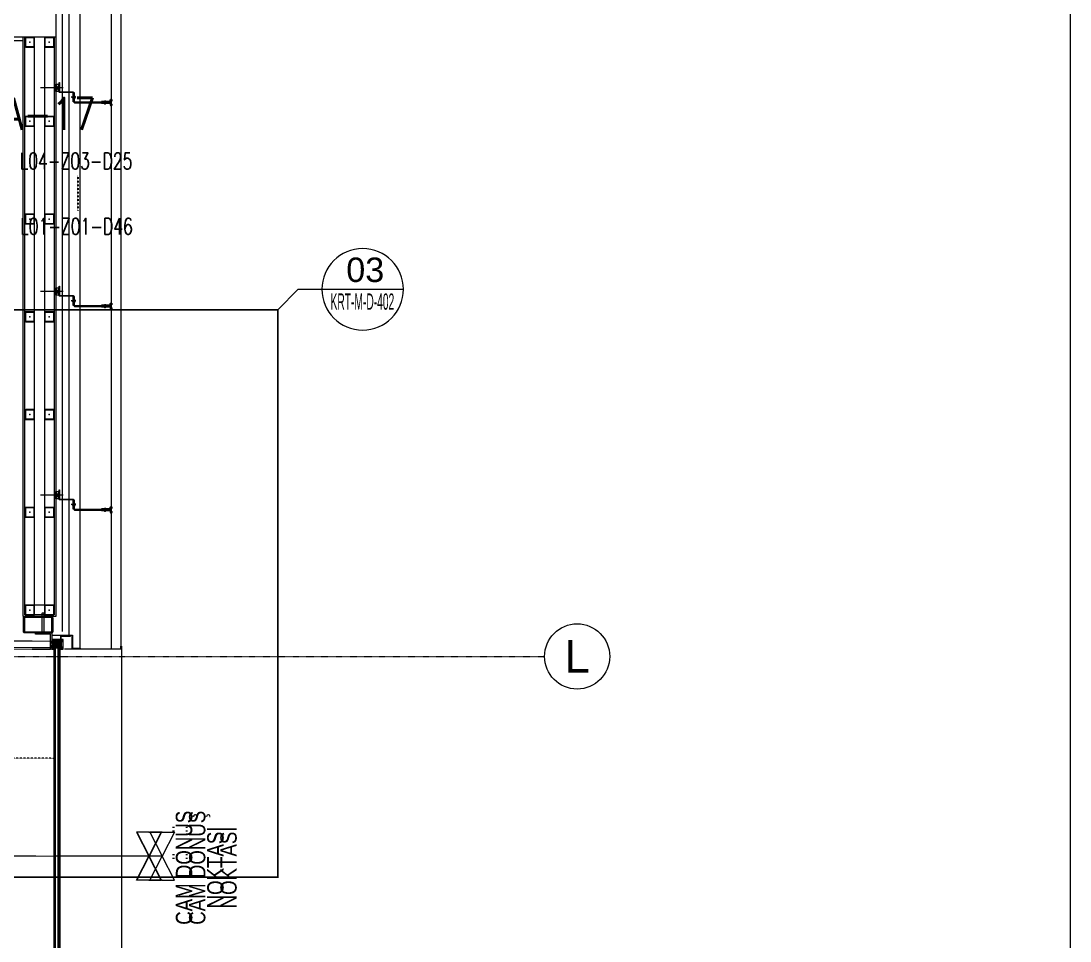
# Model space of a CAD drawing. Extents: x -1133 to 23780, y -1311 to 8245.
# Drawn here: x 10706 to 11350, y 1810 to 2375 of the extents above; entities that cross this region are included whole.
import ezdxf
from ezdxf.enums import TextEntityAlignment as Align

# ---------------------------------------------------------------- set-up
doc = ezdxf.new("R2010")
doc.units = 0
doc.header["$MEASUREMENT"] = 0
for name, pattern in [('DASHDOT2', [0.5, 0.25, -0.125, 0, -0.125]), ('DASHED2', [0.375, 0.25, -0.125]), ('DOT2', [0.125, 0, -0.125]), ('HIDDEN', [0.375, 0.25, -0.125]), ('HIDDEN2', [4.7625, 3.175, -1.5875])]:
    doc.linetypes.add(name, pattern=pattern)
doc.layers.get('0').update_dxf_attribs({"color": 9, "lineweight": 9})
for name, color, linetype, lineweight in [('01', 9, 'Continuous', 9), ('06C', 9, 'Continuous', 9), ('06D', 9, 'Continuous', 9), ('10', 9, 'Continuous', 9), ('11', 9, 'Continuous', 9), ('14', 9, 'Continuous', 9), ('15', 9, 'Continuous', 9), ('20', 9, 'DOT2', 9), ('21', 9, 'Continuous', 9), ('24', 9, 'DASHDOT2', 9), ('33', 9, 'BATTING', 9), ('40A', 9, 'Continuous', 9), ('E-DEDEKTÖR NUMARALARI', 20, 'Continuous', 30), ('E-KABLO', 7, 'Continuous', 30), ('E-YAZI', 7, 'Continuous', 30)]:
    doc.layers.add(name, color=color, linetype=linetype, lineweight=lineweight)
doc.styles.add('Arial', font='arial.ttf', dxfattribs={"height": 2.5})
doc.styles.add('E-YAZI', font='txttw.shx')
doc.styles.add('MuuM_TEXT-STANDART', font='ARIALN.TTF')
doc.linetypes.add('BATTING', pattern='A,0.0001,-0.1,[134,ltypeshp.shx,S=0.1,R=0,X=-0.1,Y=0],-0.2,[134,ltypeshp.shx,S=0.1,R=180,X=0.1,Y=0],-0.1', length=0.4001)

# ---------------------------------------------------------------- blocks, each defined once
blk = doc.blocks.new('0_detailbox1')
blk.add_lwpolyline([(10.41, -2.5), (7.91, 0), (-5, 0)])
blk.add_circle((0, 0), 5)
at = {"style": 'Arial'}
blk.add_attdef('DETAYADI', text='', height=3, dxfattribs=at).set_placement((0, 0), align=Align.BOTTOM_CENTER)
blk.add_attdef('PAFTAADI', text='', height=2, dxfattribs=at).set_placement((0, -0.5), align=Align.TOP_CENTER)
blk = doc.blocks.new('*U464')
at = {"layer": '15'}
for p, q in [((1.47, -18.95), (208.25, -18.95)), ((1.47, -19.35), (208.25, -19.35)), ((1.47, -19.42), (208.25, -19.42)), ((1.47, -19.82), (208.25, -19.82)), ((1.47, -21.42), (208.25, -21.42)), ((1.47, -22.02), (208.25, -22.02)), ((1.47, -22.1), (208.25, -22.1)), ((1.47, -22.7), (208.25, -22.7))]:
    blk.add_line(p, q, dxfattribs=at)
blk = doc.blocks.new('p-profil_bitis')
for p, q in [((-1.5, 2.16), (-3, 5.37)), ((-3, 2.16), (-1.5, 5.37)), ((1.2, 3.05), (2.2, 4.65)), ((2.2, 3.05), (1.2, 4.65))]:
    blk.add_line(p, q)
for points in [[(-2.9, 6.02), (-2.89, 6.01), (-2.88, 6), (-2.88, 6), (-2.87, 6), (-2.48, 6), (-2.47, 6), (-2.46, 6), (-2.46, 6.01), (-2.45, 6.02), (-2.43, 6.06), (-2.41, 6.08), (-2.4, 6.09), (-2.38, 6.09), (-2.37, 6.1), (-2.35, 6.09), (-2.33, 6.09), (-2.32, 6.08), (-2.3, 6.06), (-2.28, 6.01), (-2.27, 6.01), (-2.27, 6), (-2.26, 6), (-2.25, 6), (-1.76, 6), (-1.76, 5.49), (-1.76, 5.48), (-1.77, 5.47), (-1.77, 5.46), (-1.78, 5.46), (-1.79, 5.45), (-1.8, 5.45), (-1.81, 5.45), (-1.82, 5.46), (-1.83, 5.46), (-1.84, 5.47), (-1.89, 5.55), (-1.89, 5.56), (-1.9, 5.57), (-1.9, 5.57), (-1.91, 5.57), (-1.92, 5.57), (-1.93, 5.57), (-1.93, 5.56), (-1.94, 5.55), (-1.99, 5.46), (-1.99, 5.46), (-2, 5.46), (-2, 5.45), (-2.01, 5.45), (-2.02, 5.45), (-2.1, 5.45), (-2.11, 5.45), (-2.12, 5.45), (-2.12, 5.46), (-2.13, 5.46), (-2.13, 5.47), (-2.13, 5.47), (-2.14, 5.48), (-2.14, 5.5), (-2.23, 5.45), (-2.54, 5.45), (-2.62, 5.5), (-2.62, 5.48), (-2.63, 5.47), (-2.63, 5.46), (-2.63, 5.46), (-2.64, 5.45), (-2.65, 5.45), (-2.65, 5.45), (-2.74, 5.45), (-2.75, 5.45), (-2.76, 5.45), (-2.76, 5.46), (-2.77, 5.46), (-2.77, 5.46), (-2.82, 5.55), (-2.83, 5.56), (-2.83, 5.57), (-2.84, 5.57), (-2.85, 5.57), (-2.86, 5.57), (-2.86, 5.57), (-2.87, 5.56), (-2.87, 5.55), (-2.92, 5.47), (-2.93, 5.46), (-2.94, 5.46), (-2.95, 5.45), (-2.96, 5.45), (-2.97, 5.45), (-2.98, 5.46), (-2.99, 5.46), (-2.99, 5.47), (-3, 5.48), (-3, 5.49), (-3, 6.92), (-3, 6.93), (-3, 6.93), (-2.99, 6.94), (-2.99, 6.95), (-2.98, 6.95), (-2.97, 6.95), (-2.37, 6.95), (-2.36, 6.95), (-2.35, 6.95), (-2.35, 6.94), (-2.34, 6.93), (-2.34, 6.93), (-2.34, 6.92), (-2.34, 6.47), (-2.34, 6.44), (-2.32, 6.41), (-2.3, 6.38), (-2.28, 6.37), (-2.25, 6.35), (-2.22, 6.35), (-2.04, 6.35), (-2.03, 6.35), (-2.02, 6.35), (-2.01, 6.36), (-2, 6.37), (-1.99, 6.38), (-1.99, 6.39), (-1.99, 6.4), (-1.99, 6.54), (-2.05, 6.54), (-2.06, 6.54), (-2.08, 6.55), (-2.09, 6.55), (-2.09, 6.56), (-2.1, 6.58), (-2.1, 6.59), (-2.1, 6.6), (-2.1, 6.62), (-2.09, 6.63), (-2.08, 6.65), (-2.07, 6.66), (-2.05, 6.67), (-2.04, 6.68), (-2.02, 6.68), (-1.79, 6.68), (-1.78, 6.68), (-1.78, 6.68), (-1.77, 6.67), (-1.76, 6.66), (-1.76, 6.66), (-1.76, 6.65), (-1.76, 6.4), (-0.65, 6.4), (-0.62, 6.4), (-0.58, 6.39), (-0.56, 6.37), (-0.53, 6.35), (-0.51, 6.32), (-0.5, 6.28), (-0.5, 6.25), (-0.5, 2.04), (-0.5, 2.01), (-0.49, 1.99), (-0.47, 1.96), (-0.45, 1.94), (-0.42, 1.93), (-0.39, 1.92), (-0.36, 1.92), (-0.33, 1.93), (-0.31, 1.94), (-0.29, 1.96), (-0.27, 1.99), (-0.26, 2.01), (-0.25, 2.04), (-0.25, 2.25), (-0.25, 2.26), (-0.25, 2.26), (-0.25, 2.27), (-0.24, 2.28), (-0.23, 2.28), (-0.23, 2.28), (0.22, 2.28), (0.23, 2.28), (0.24, 2.28), (0.25, 2.27), (0.25, 2.26), (0.25, 2.26), (0.26, 2.25), (0.26, 2.04), (0.26, 2.01), (0.27, 1.99), (0.29, 1.96), (0.31, 1.94), (0.33, 1.93), (0.36, 1.92), (0.39, 1.92), (0.42, 1.93), (0.45, 1.94), (0.47, 1.96), (0.49, 1.99), (0.5, 2.01), (0.5, 2.04), (0.5, 6.25), (0.51, 6.29), (0.52, 6.33), (0.54, 6.36), (0.58, 6.38), (0.61, 6.4), (0.65, 6.4), (1.76, 6.4), (1.76, 6.65), (1.76, 6.66), (1.76, 6.66), (1.77, 6.67), (1.77, 6.67), (1.78, 6.68), (1.78, 6.68), (1.79, 6.68), (2.02, 6.68), (2.04, 6.68), (2.06, 6.67), (2.08, 6.66), (2.09, 6.64), (2.1, 6.62), (2.1, 6.6), (2.1, 6.59), (2.1, 6.58), (2.1, 6.57), (2.09, 6.56), (2.08, 6.55), (2.07, 6.54), (2.06, 6.54), (2.05, 6.54), (1.99, 6.54), (1.99, 6.4), (1.99, 6.39), (1.99, 6.38), (2, 6.37), (2.01, 6.36), (2.02, 6.35), (2.03, 6.35), (2.04, 6.35), (2.22, 6.35), (2.25, 6.35), (2.28, 6.37), (2.3, 6.38), (2.32, 6.41), (2.34, 6.44), (2.34, 6.47), (2.34, 6.92), (2.34, 6.93), (2.34, 6.93), (2.35, 6.94), (2.35, 6.95), (2.36, 6.95), (2.37, 6.95), (2.97, 6.95), (2.98, 6.95), (2.98, 6.95), (2.99, 6.94), (2.99, 6.94), (3, 6.93), (3, 6.93), (3, 6.92), (3, 5.49), (3, 5.48), (3, 5.47), (2.99, 5.46), (2.98, 5.46), (2.97, 5.45), (2.96, 5.45), (2.96, 5.45), (2.95, 5.45), (2.94, 5.46), (2.93, 5.46), (2.92, 5.47), (2.87, 5.55), (2.87, 5.56), (2.86, 5.57), (2.86, 5.57), (2.85, 5.57), (2.84, 5.57), (2.83, 5.57), (2.83, 5.56), (2.82, 5.55), (2.77, 5.46), (2.77, 5.46), (2.76, 5.46), (2.76, 5.45), (2.75, 5.45), (2.74, 5.45), (2.65, 5.45), (2.65, 5.45), (2.64, 5.45), (2.63, 5.46), (2.63, 5.46), (2.63, 5.47), (2.62, 5.48), (2.62, 5.5), (2.53, 5.45), (2.22, 5.45), (2.13, 5.5), (2.13, 5.48), (2.13, 5.47), (2.13, 5.47), (2.13, 5.46), (2.12, 5.46), (2.12, 5.45), (2.11, 5.45), (2.1, 5.45), (2.02, 5.45), (2.01, 5.45), (2, 5.45), (1.99, 5.46), (1.99, 5.46), (1.94, 5.55), (1.93, 5.56), (1.93, 5.57), (1.92, 5.57), (1.91, 5.57), (1.9, 5.57), (1.9, 5.57), (1.89, 5.56), (1.89, 5.55), (1.84, 5.47), (1.83, 5.46), (1.82, 5.46), (1.81, 5.45), (1.8, 5.45), (1.79, 5.45), (1.78, 5.46), (1.77, 5.46), (1.77, 5.47), (1.76, 5.48), (1.76, 5.49), (1.76, 6), (2.25, 6), (2.26, 6), (2.26, 6), (2.27, 6.01), (2.27, 6.01), (2.28, 6.01), (2.3, 6.06), (2.31, 6.07), (2.33, 6.09), (2.34, 6.09), (2.36, 6.1), (2.37, 6.1), (2.39, 6.09), (2.4, 6.09), (2.42, 6.07), (2.43, 6.06), (2.45, 6.02), (2.46, 6.01), (2.46, 6), (2.47, 6), (2.48, 6), (2.87, 6), (2.88, 6), (2.88, 6), (2.89, 6.01), (2.9, 6.02), (2.9, 6.02), (2.9, 6.03), (2.9, 6.04), (2.9, 6.05), (2.87, 6.1), (2.86, 6.11), (2.85, 6.11), (2.84, 6.12), (2.83, 6.12), (2.82, 6.12), (2.81, 6.12), (2.8, 6.11), (2.79, 6.11), (2.78, 6.1), (2.74, 6.02), (2.73, 6.01), (2.72, 6.01), (2.72, 6), (2.71, 6), (2.7, 6), (2.69, 6.01), (2.69, 6.01), (2.68, 6.02), (2.64, 6.1), (2.63, 6.11), (2.62, 6.11), (2.61, 6.12), (2.6, 6.12), (2.59, 6.12), (2.58, 6.12), (2.57, 6.11), (2.56, 6.11), (2.55, 6.1), (2.51, 6.02), (2.5, 6.01), (2.5, 6.01), (2.49, 6), (2.48, 6), (2.48, 6), (2.47, 6), (2.46, 6.01), (2.46, 6.01), (2.45, 6.02), (2.41, 6.1), (2.4, 6.11), (2.39, 6.11), (2.38, 6.12), (2.37, 6.12), (2.36, 6.12), (2.35, 6.12), (2.34, 6.11), (2.33, 6.11), (2.32, 6.1), (2.28, 6.02), (2.27, 6.01), (2.26, 6.01), (2.26, 6), (2.25, 6), (2.24, 6), (2.24, 6.01), (2.23, 6.01), (2.22, 6.02), (2.18, 6.1), (2.17, 6.11), (2.16, 6.11), (2.15, 6.12), (2.14, 6.12), (2.13, 6.12), (2.12, 6.12), (2.11, 6.11), (2.1, 6.11), (2.09, 6.1), (2.05, 6.02), (2.04, 6.01), (2.03, 6.01), (2.03, 6), (2.02, 6), (2.01, 6), (2.01, 6.01), (2, 6.01), (1.99, 6.02), (1.95, 6.1), (1.94, 6.11), (1.93, 6.11), (1.92, 6.12), (1.91, 6.12), (1.9, 6.12), (1.89, 6.12), (1.88, 6.11), (1.87, 6.11), (1.86, 6.1), (1.82, 6.02), (1.81, 6.01), (1.81, 6.01), (1.8, 6), (1.79, 6), (1.78, 6), (1.77, 6.01), (1.77, 6.01), (1.76, 6.02), (1.76, 6.02), (1.76, 6.03), (1.76, 6.17), (1.76, 6.18), (1.76, 6.19), (1.75, 6.19), (1.74, 6.2), (1.74, 6.2), (1.73, 6.2), (0.8, 6.2), (0.8, 6.23), (0.79, 6.25), (0.77, 6.27), (0.76, 6.28), (0.73, 6.3), (0.71, 6.3), (0.68, 6.3), (0.66, 6.29), (0.64, 6.28), (0.62, 6.26), (0.61, 6.24), (0.6, 6.22), (0.6, 6.2), (0.6, 6.17), (0.61, 6.15), (0.63, 6.13), (0.65, 6.12), (0.65, 4.3), (1.25, 4.41), (1.26, 4.41), (1.27, 4.4), (1.28, 4.4), (1.29, 4.39), (1.3, 4.38), (1.3, 4.38), (1.3, 4.37), (1.3, 4.36), (1.29, 4.35), (1.29, 4.34), (1.28, 4.33), (1.27, 4.33), (0.65, 4.15), (0.65, 2.51), (1.25, 2.62), (1.26, 2.62), (1.27, 2.61), (1.28, 2.61), (1.29, 2.6), (1.3, 2.59), (1.3, 2.59), (1.3, 2.58), (1.3, 2.57), (1.29, 2.56), (1.29, 2.55), (1.28, 2.54), (1.27, 2.54), (0.64, 2.36), (0.62, 2.35), (0.6, 2.33), (0.59, 2.32), (0.58, 2.3), (0.58, 2.28), (0.58, 1.97), (0.7, 1.97), (0.7, 1.83), (0.26, 1.83), (0.14, 1.95), (0.14, 2.05), (0.14, 2.06), (0.14, 2.06), (0.13, 2.07), (0.13, 2.07), (0.12, 2.08), (0.12, 2.08), (0.11, 2.08), (-0.11, 2.08), (-0.12, 2.08), (-0.12, 2.08), (-0.13, 2.07), (-0.13, 2.07), (-0.14, 2.06), (-0.14, 2.06), (-0.14, 2.05), (-0.14, 1.95), (-0.26, 1.83), (-0.7, 1.83), (-0.7, 1.97), (-0.58, 1.97), (-0.58, 2.28), (-0.58, 2.3), (-0.59, 2.32), (-0.6, 2.34), (-0.62, 2.35), (-0.64, 2.36), (-1.27, 2.54), (-1.28, 2.54), (-1.29, 2.55), (-1.29, 2.56), (-1.3, 2.57), (-1.3, 2.58), (-1.3, 2.59), (-1.3, 2.59), (-1.29, 2.6), (-1.28, 2.61), (-1.27, 2.61), (-1.26, 2.62), (-1.25, 2.62), (-0.65, 2.51), (-0.65, 4.15), (-1.27, 4.33), (-1.28, 4.33), (-1.29, 4.34), (-1.29, 4.35), (-1.3, 4.36), (-1.3, 4.37), (-1.3, 4.38), (-1.3, 4.38), (-1.29, 4.39), (-1.28, 4.4), (-1.27, 4.4), (-1.26, 4.41), (-1.25, 4.41), (-0.65, 4.3), (-0.65, 6.12), (-0.63, 6.13), (-0.61, 6.15), (-0.6, 6.17), (-0.6, 6.2), (-0.6, 6.22), (-0.61, 6.24), (-0.62, 6.26), (-0.64, 6.28), (-0.66, 6.29), (-0.68, 6.3), (-0.71, 6.3), (-0.73, 6.3), (-0.76, 6.28), (-0.77, 6.27), (-0.79, 6.25), (-0.8, 6.23), (-0.8, 6.2), (-1.73, 6.2), (-1.74, 6.2), (-1.74, 6.2), (-1.75, 6.19), (-1.76, 6.19), (-1.76, 6.18), (-1.76, 6.17), (-1.76, 6.03), (-1.76, 6.02), (-1.76, 6.02), (-1.77, 6.01), (-1.78, 6.01), (-1.78, 6), (-1.79, 6), (-1.8, 6), (-1.81, 6.01), (-1.81, 6.01), (-1.82, 6.02), (-1.86, 6.1), (-1.87, 6.11), (-1.88, 6.11), (-1.89, 6.12), (-1.9, 6.12), (-1.91, 6.12), (-1.92, 6.12), (-1.93, 6.11), (-1.94, 6.11), (-1.95, 6.1), (-1.99, 6.02), (-2, 6.01), (-2.01, 6.01), (-2.01, 6), (-2.02, 6), (-2.03, 6), (-2.03, 6.01), (-2.04, 6.01), (-2.05, 6.02), (-2.09, 6.1), (-2.1, 6.11), (-2.11, 6.11), (-2.12, 6.12), (-2.13, 6.12), (-2.14, 6.12), (-2.15, 6.12), (-2.16, 6.11), (-2.17, 6.11), (-2.18, 6.1), (-2.22, 6.02), (-2.23, 6.01), (-2.24, 6.01), (-2.24, 6), (-2.25, 6), (-2.26, 6), (-2.26, 6.01), (-2.27, 6.01), (-2.28, 6.02), (-2.32, 6.1), (-2.33, 6.11), (-2.34, 6.11), (-2.35, 6.12), (-2.36, 6.12), (-2.37, 6.12), (-2.38, 6.12), (-2.39, 6.11), (-2.4, 6.11), (-2.41, 6.1), (-2.45, 6.02), (-2.46, 6.01), (-2.46, 6.01), (-2.47, 6), (-2.48, 6), (-2.48, 6), (-2.49, 6), (-2.5, 6.01), (-2.5, 6.01), (-2.51, 6.02), (-2.55, 6.1), (-2.56, 6.11), (-2.57, 6.11), (-2.58, 6.12), (-2.59, 6.12), (-2.6, 6.12), (-2.61, 6.12), (-2.62, 6.11), (-2.63, 6.11), (-2.64, 6.1), (-2.68, 6.02), (-2.69, 6.01), (-2.69, 6.01), (-2.7, 6), (-2.71, 6), (-2.72, 6), (-2.73, 6.01), (-2.73, 6.01), (-2.74, 6.02), (-2.78, 6.1), (-2.79, 6.11), (-2.8, 6.11), (-2.81, 6.12), (-2.82, 6.12), (-2.83, 6.12), (-2.84, 6.12), (-2.85, 6.11), (-2.86, 6.11), (-2.87, 6.1), (-2.9, 6.05), (-2.9, 6.04), (-2.9, 6.03)], [(-2.81, 6.34), (-2.81, 6.33), (-2.8, 6.33), (-2.8, 6.32), (-2.79, 6.32), (-2.78, 6.32), (-2.56, 6.32), (-2.55, 6.32), (-2.55, 6.32), (-2.54, 6.33), (-2.54, 6.33), (-2.53, 6.34), (-2.53, 6.34), (-2.53, 6.35), (-2.53, 6.77), (-2.53, 6.78), (-2.53, 6.78), (-2.54, 6.79), (-2.54, 6.79), (-2.55, 6.8), (-2.55, 6.8), (-2.56, 6.8), (-2.78, 6.8), (-2.79, 6.8), (-2.79, 6.8), (-2.8, 6.79), (-2.8, 6.79), (-2.81, 6.78), (-2.81, 6.77)], [(2.53, 6.35), (2.53, 6.34), (2.54, 6.33), (2.54, 6.33), (2.55, 6.32), (2.55, 6.32), (2.56, 6.32), (2.78, 6.32), (2.79, 6.32), (2.79, 6.32), (2.8, 6.33), (2.81, 6.33), (2.81, 6.34), (2.81, 6.35), (2.81, 6.77), (2.81, 6.78), (2.81, 6.78), (2.8, 6.79), (2.8, 6.79), (2.79, 6.8), (2.79, 6.8), (2.78, 6.8), (2.56, 6.8), (2.55, 6.8), (2.55, 6.8), (2.54, 6.79), (2.54, 6.79), (2.53, 6.78), (2.53, 6.77)], [(-3, 5.37), (-1.5, 5.37), (-1.5, 2.16), (-3, 2.16)], [(2.85, 0.85), (2.85, 1), (2.77, 1.14), (2.89, 1.5), (3, 1.5), (3, 0.1), (2.9, 0), (-2.9, 0), (-3, 0.1), (-3, 1.5), (-2.89, 1.5), (-2.77, 1.14), (-2.85, 0.99), (-2.85, 0.85), (-2.87, 0.85), (-2.87, 0.5), (-2.82, 0.45), (-2.47, 0.45), (-2.47, 0.37), (-2.52, 0.32), (-2.82, 0.32), (-2.87, 0.27), (-2.87, 0.18), (-2.82, 0.13), (2.82, 0.13), (2.87, 0.18), (2.87, 0.27), (2.82, 0.32), (2.52, 0.32), (2.47, 0.37), (2.47, 0.45), (2.82, 0.45), (2.87, 0.5), (2.87, 0.85)], [(-2.8, 0.99), (-2.69, 0.82), (-2.63, 0.73), (-2.54, 0.57), (-2.5, 0.55), (-2.47, 0.56), (-2.45, 0.6), (-2.45, 0.85), (-2.4, 0.9), (-1.53, 0.9), (-1.42, 0.94), (-1.38, 1.05), (-1.38, 1.13), (-1.33, 1.18), (-0.02, 1.18), (-0.01, 1.2), (0.01, 1.2), (0.03, 1.18), (1.33, 1.18), (1.38, 1.13), (1.38, 1.05), (1.42, 0.94), (1.53, 0.9), (2.4, 0.9), (2.45, 0.85), (2.45, 0.6), (2.47, 0.56), (2.5, 0.55), (2.54, 0.57), (2.63, 0.73), (2.8, 0.99), (2.78, 1.04), (2.71, 1.07), (2.7, 1.11), (2.7, 1.13), (2.8, 1.5), (2.48, 1.5), (2.4, 1.42), (2.4, 1.36), (2.52, 1.36), (2.52, 1.2), (2.42, 1.1), (1.58, 1.1), (1.58, 1.36), (1.7, 1.36), (1.7, 1.42), (1.62, 1.5), (-1.62, 1.5), (-1.7, 1.42), (-1.7, 1.36), (-1.58, 1.36), (-1.58, 1.1), (-2.42, 1.1), (-2.52, 1.2), (-2.52, 1.36), (-2.4, 1.36), (-2.4, 1.42), (-2.48, 1.5), (-2.8, 1.5), (-2.7, 1.13), (-2.7, 1.11), (-2.71, 1.07), (-2.78, 1.03)], [(-2.68, 5.61), (-2.67, 5.59), (-2.67, 5.58), (-2.65, 5.58), (-2.64, 5.57), (-2.63, 5.57), (-2.62, 5.57), (-2.62, 5.53), (-2.58, 5.57), (-2.17, 5.57), (-2.14, 5.53), (-2.14, 5.57), (-2.13, 5.57), (-2.12, 5.57), (-2.11, 5.57), (-2.1, 5.58), (-2.09, 5.59), (-2.08, 5.6), (-2.08, 5.61), (-2.08, 5.62), (-2.08, 5.68), (-2.21, 5.81), (-2.55, 5.81), (-2.68, 5.68), (-2.68, 5.62)], [(1.2, 3.05), (1.2, 4.65), (2.2, 4.65), (2.2, 3.05)], [(2.13, 5.57), (2.13, 5.53), (2.17, 5.57), (2.58, 5.57), (2.62, 5.53), (2.62, 5.57), (2.63, 5.57), (2.64, 5.57), (2.65, 5.57), (2.66, 5.58), (2.67, 5.59), (2.68, 5.6), (2.68, 5.61), (2.68, 5.62), (2.68, 5.68), (2.55, 5.81), (2.21, 5.81), (2.08, 5.68), (2.08, 5.62), (2.08, 5.61), (2.08, 5.6), (2.09, 5.59), (2.1, 5.58), (2.11, 5.57), (2.12, 5.57)]]:
    blk.add_lwpolyline(points, close=True)
for points in [[(0.35, 6.5), (0.3, 6.68), (0.2, 6.79), (0.02, 6.85), (-0.16, 6.81), (-0.3, 6.68), (-0.35, 6.5), (-0.35, 6.55), (-0.36, 6.6), (-0.37, 6.65), (-0.39, 6.69), (-0.42, 6.74), (-0.45, 6.78), (-0.48, 6.82), (-0.52, 6.85), (-0.56, 6.88), (-0.6, 6.9), (-0.65, 6.92), (-0.7, 6.94), (-0.75, 6.95), (-0.8, 6.95), (-1.4, 6.95), (-1.54, 6.89), (-1.6, 6.85), (-2.1, 6.85), (-2.25, 6.78), (-2.3, 6.65), (-2.3, 6.6), (-2.25, 6.47), (-2.14, 6.4), (-2.04, 6.39), (-2.01, 6.53), (-2.11, 6.55), (-2.15, 6.6), (-2.15, 6.65), (-2.1, 6.7), (-1.6, 6.7), (-1.46, 6.76), (-1.4, 6.8), (-0.8, 6.8), (-0.64, 6.75), (-0.55, 6.66), (-0.5, 6.5), (-0.5, 5.15), (-0.4, 5.01), (-0.27, 5.02), (-0.2, 5.17), (-0.25, 5.2), (-0.2, 5.23), (-0.2, 5.35), (-0.25, 5.38), (-0.2, 5.41), (-0.2, 5.53), (-0.25, 5.56), (-0.2, 5.59), (-0.2, 5.71), (-0.25, 5.74), (-0.2, 5.77), (-0.2, 5.89), (-0.25, 5.92), (-0.2, 5.95), (-0.2, 6.07), (-0.25, 6.1), (-0.2, 6.13), (-0.2, 6.25), (-0.25, 6.28), (-0.2, 6.31), (-0.2, 6.5), (-0.12, 6.66), (0.02, 6.7), (0.12, 6.66), (0.2, 6.5), (0.2, 6.4), (0.25, 6.37), (0.2, 6.34), (0.2, 6.22), (0.25, 6.19), (0.2, 6.16), (0.2, 6.04), (0.25, 6.01), (0.2, 5.98), (0.2, 5.86), (0.25, 5.83), (0.2, 5.8), (0.2, 5.68), (0.25, 5.65), (0.2, 5.62), (0.2, 5.5), (0.25, 5.47), (0.2, 5.44), (0.2, 5.32), (0.25, 5.29), (0.2, 5.26), (0.2, 5.15), (0.3, 5.01), (0.4, 5.01), (0.5, 5.15), (0.5, 6.5), (0.55, 6.66), (0.64, 6.75), (0.8, 6.8), (1.4, 6.8), (1.46, 6.76), (1.6, 6.7), (2.1, 6.7), (2.15, 6.65), (2.15, 6.6), (2.11, 6.55), (2.01, 6.53), (2.04, 6.39), (2.13, 6.4), (2.25, 6.47), (2.3, 6.6), (2.3, 6.65), (2.23, 6.8), (2.1, 6.85), (1.6, 6.85), (1.54, 6.89), (1.4, 6.95), (0.8, 6.95), (0.75, 6.95), (0.7, 6.94), (0.65, 6.92), (0.61, 6.9), (0.56, 6.88), (0.52, 6.85), (0.48, 6.82), (0.45, 6.78), (0.42, 6.74), (0.4, 6.69), (0.38, 6.65), (0.36, 6.6), (0.35, 6.55), (0.35, 6.5), (0.35, 5.15)], [(-0.35, 6.5), (-0.35, 5.15)]]:
    blk.add_lwpolyline(points)
for points in [[(-1.77, 1.34, -10), (-1.77, 1.49, -10), (-1.76, 1.51, -10), (-1.73, 1.52, -10), (-1.64, 1.5, -10), (-1.48, 1.5, -10), (-1.48, 1.74, -10), (-1.52, 1.81, -10), (-1.54, 1.83, -10), (-1.57, 1.81, -10), (-1.62, 1.73, -10), (-1.65, 1.71, -10), (-1.69, 1.73, -10), (-1.74, 1.81, -10), (-1.77, 1.83, -10), (-1.79, 1.81, -10), (-1.84, 1.73, -10), (-1.88, 1.71, -10), (-1.91, 1.73, -10), (-1.96, 1.81, -10), (-1.99, 1.83, -10), (-2.01, 1.81, -10), (-2.06, 1.73, -10), (-2.09, 1.71, -10), (-2.13, 1.73, -10), (-2.18, 1.81, -10), (-2.2, 1.83, -10), (-2.23, 1.81, -10), (-2.28, 1.73, -10), (-2.31, 1.71, -10), (-2.35, 1.73, -10), (-2.4, 1.81, -10), (-2.42, 1.83, -10), (-2.45, 1.81, -10), (-2.5, 1.73, -10), (-2.53, 1.71, -10), (-2.57, 1.73, -10), (-2.62, 1.81, -10), (-2.64, 1.83, -10), (-2.67, 1.81, -10), (-2.74, 1.69, -10), (-2.86, 1.65, -10), (-2.95, 1.78, -10), (-3.09, 1.83, -10), (-3.21, 1.83, -10), (-3.23, 1.82, -10), (-3.24, 1.79, -10), (-3.23, 1.78, -10), (-3.14, 1.76, -10), (-3.02, 1.69, -10), (-2.98, 1.62, -10), (-2.98, 1.5, -10), (-2.55, 1.5, -10), (-2.46, 1.52, -10), (-2.45, 1.52, -10), (-2.44, 1.52, -10), (-2.43, 1.49, -10), (-2.43, 1.34, -10), (-2.54, 1.34, -10), (-2.54, 1.31, -10), (-2.38, 1.16, -10), (-2.34, 1.14, -10), (-2.22, 1.2, -10), (-1.97, 1.2, -10), (-1.86, 1.14, -10), (-1.8, 1.16, -10), (-1.66, 1.31, -10), (-1.66, 1.34, -10), (-1.77, 1.34, -10)], [(-1.89, 1.35, -10), (-1.93, 1.31, -10), (-2.26, 1.31, -10), (-2.31, 1.35, -10), (-2.31, 1.47, -10), (-2.26, 1.51, -10), (-1.93, 1.51, -10), (-1.89, 1.47, -10), (-1.89, 1.46, -10), (-1.89, 1.35, -10)], [(1.76, 1.34, -10), (1.76, 1.49, -10), (1.76, 1.51, -10), (1.73, 1.52, -10), (1.64, 1.5, -10), (1.48, 1.5, -10), (1.48, 1.74, -10), (1.52, 1.81, -10), (1.54, 1.83, -10), (1.57, 1.81, -10), (1.62, 1.73, -10), (1.65, 1.71, -10), (1.69, 1.73, -10), (1.74, 1.81, -10), (1.76, 1.83, -10), (1.79, 1.81, -10), (1.84, 1.73, -10), (1.88, 1.71, -10), (1.91, 1.73, -10), (1.96, 1.81, -10), (1.99, 1.83, -10), (2.01, 1.81, -10), (2.06, 1.73, -10), (2.09, 1.71, -10), (2.13, 1.73, -10), (2.18, 1.81, -10), (2.2, 1.83, -10), (2.23, 1.81, -10), (2.28, 1.73, -10), (2.31, 1.71, -10), (2.35, 1.73, -10), (2.4, 1.81, -10), (2.42, 1.83, -10), (2.45, 1.81, -10), (2.5, 1.73, -10), (2.53, 1.71, -10), (2.57, 1.73, -10), (2.62, 1.81, -10), (2.64, 1.83, -10), (2.67, 1.81, -10), (2.74, 1.69, -10), (2.86, 1.65, -10), (2.95, 1.78, -10), (3.09, 1.83, -10), (3.21, 1.83, -10), (3.23, 1.82, -10), (3.24, 1.79, -10), (3.23, 1.78, -10), (3.14, 1.76, -10), (3.02, 1.69, -10), (2.98, 1.62, -10), (2.98, 1.5, -10), (2.55, 1.5, -10), (2.46, 1.52, -10), (2.45, 1.52, -10), (2.44, 1.52, -10), (2.42, 1.49, -10), (2.42, 1.34, -10), (2.53, 1.34, -10), (2.53, 1.31, -10), (2.38, 1.16, -10), (2.34, 1.14, -10), (2.22, 1.2, -10), (1.97, 1.2, -10), (1.86, 1.14, -10), (1.8, 1.16, -10), (1.65, 1.31, -10), (1.65, 1.34, -10), (1.76, 1.34, -10)], [(1.88, 1.35, -10), (1.93, 1.31, -10), (2.26, 1.31, -10), (2.3, 1.35, -10), (2.3, 1.47, -10), (2.26, 1.51, -10), (1.93, 1.51, -10), (1.89, 1.47, -10), (1.88, 1.46, -10), (1.88, 1.35, -10)]]:
    blk.add_polyline3d(points)
blk = doc.blocks.new('p- alum kaplama profil')
at = {"lineweight": 13}
blk.add_lwpolyline([(7.12, 12.59), (7.12, 26.49)], dxfattribs=at)
at = {"lineweight": 18}
blk.add_lwpolyline([(4.09, 6.16), (-1.41, 6.16), (-1.41, 6.46), (4.09, 6.46, 0.414214), (4.29, 6.66), (4.29, 14.66, -0.414214), (4.79, 15.16), (10.29, 15.16), (10.29, 14.86), (4.79, 14.86, 0.414214), (4.59, 14.66), (4.59, 6.66, -0.414214)], format="xyb", close=True, dxfattribs=at)
at = {"lineweight": 5}
blk.add_lwpolyline([(9.44, 15.16), (4.79, 15.16), (4.79, 17.16), (9.44, 17.16)], close=True, dxfattribs=at)
for points in [[(4.79, 15.16), (9.44, 17.16)], [(9.44, 15.16), (4.79, 17.16)]]:
    blk.add_lwpolyline(points, dxfattribs=at)
blk.add_lwpolyline([(-2.06, 5.56), (-2.06, -2.34), (-2.06, -15.69), (-1.66, -15.69), (-1.66, -2.34), (-1.66, 5.56), (-1.66, 5.56), (-1.66, 5.57), (-1.66, 5.57), (-1.66, 5.58), (-1.66, 5.58), (-1.65, 5.59), (-1.65, 5.59), (-1.65, 5.59), (-1.65, 5.6), (-1.65, 5.6), (-1.64, 5.61), (-1.64, 5.61), (-1.64, 5.62), (-1.64, 5.62), (-1.63, 5.62), (-1.63, 5.63), (-1.63, 5.63), (-1.62, 5.63), (-1.62, 5.64), (-1.61, 5.64), (-1.61, 5.64), (-1.61, 5.64), (-1.6, 5.65), (-1.6, 5.65), (-1.59, 5.65), (-1.59, 5.65), (-1.58, 5.65), (-1.58, 5.65), (-1.57, 5.66), (-1.57, 5.66), (-1.56, 5.66), (-1.56, 5.66), (3.94, 5.66), (3.94, 6.06), (-1.56, 6.06), (-1.58, 6.06), (-1.61, 6.05), (-1.63, 6.05), (-1.66, 6.05), (-1.68, 6.04), (-1.7, 6.03), (-1.73, 6.03), (-1.75, 6.02), (-1.77, 6.01), (-1.79, 6), (-1.82, 5.99), (-1.84, 5.97), (-1.86, 5.96), (-1.88, 5.94), (-1.89, 5.93), (-1.91, 5.91), (-1.93, 5.89), (-1.95, 5.87), (-1.96, 5.85), (-1.97, 5.83), (-1.99, 5.81), (-2, 5.79), (-2.01, 5.77), (-2.02, 5.75), (-2.03, 5.72), (-2.04, 5.7), (-2.04, 5.68), (-2.05, 5.65), (-2.05, 5.63), (-2.06, 5.61), (-2.06, 5.58)], close=True)
blk.add_lwpolyline([(-1.66, -2.34), (-2.06, -2.34)])
for points in [[(-2.36, -10.84), (-2.36, -16.39), (-2.36, -16.39, -0.414214), (-2.51, -16.54), (-2.51, -16.54), (-4.06, -16.54), (-4.06, -16.84), (-2.51, -16.84), (-2.51, -16.84, 0.414214), (-2.06, -16.39), (-2.06, -10.84)], [(-1.36, -10.84), (-1.66, -10.84), (-1.66, -16.39, 0.414214), (-1.21, -16.84), (-1.21, -16.84), (0.34, -16.84), (0.34, -16.54), (-1.21, -16.54), (-1.21, -16.54, -0.414214), (-1.36, -16.39), (-1.36, -16.39)]]:
    blk.add_lwpolyline(points, format="xyb", close=True)
for points in [[(1.61, 6.87, -10), (0.98, 6.96, -10)], [(1.56, 7.05, -10), (1.02, 7.13, -10)], [(1.05, 6.91, -10), (1.29, 7.56, -10)], [(1.29, 4.93, -10), (1.29, 7.8, -10)], [(1.53, 6.82, -10), (1.29, 7.56, -10)], [(0.67, 5.66, -10), (1.91, 5.66, -10)], [(0.67, 5.66, -10), (0.67, 5.64, -10), (0.67, 5.62, -10), (0.67, 5.6, -10), (0.68, 5.58, -10), (0.68, 5.56, -10), (0.69, 5.54, -10), (0.69, 5.52, -10), (0.7, 5.5, -10), (0.7, 5.48, -10), (0.71, 5.46, -10), (0.72, 5.45, -10), (0.73, 5.43, -10), (0.74, 5.41, -10), (0.75, 5.4, -10), (0.76, 5.38, -10), (0.77, 5.36, -10), (0.79, 5.35, -10), (0.8, 5.33, -10), (0.81, 5.32, -10), (0.83, 5.31, -10), (0.84, 5.29, -10), (0.86, 5.28, -10), (0.87, 5.27, -10), (0.89, 5.26, -10), (0.91, 5.25, -10), (0.92, 5.24, -10), (0.94, 5.23, -10), (0.96, 5.22, -10), (0.98, 5.21, -10), (1, 5.21, -10), (1.02, 5.2, -10), (1.03, 5.2, -10)], [(0.96, 5.66, -10), (0.97, 5.66, -10), (0.97, 5.66, -10), (0.97, 5.66, -10), (0.98, 5.66, -10), (0.98, 5.66, -10), (0.99, 5.66, -10), (0.99, 5.66, -10), (1, 5.66, -10), (1, 5.67, -10), (1, 5.67, -10), (1.01, 5.67, -10), (1.01, 5.67, -10), (1.01, 5.67, -10), (1.02, 5.68, -10), (1.02, 5.68, -10), (1.02, 5.68, -10), (1.03, 5.69, -10), (1.03, 5.69, -10), (1.03, 5.69, -10), (1.04, 5.7, -10), (1.04, 5.7, -10), (1.04, 5.7, -10), (1.04, 5.71, -10), (1.04, 5.71, -10), (1.05, 5.72, -10), (1.05, 5.72, -10), (1.05, 5.72, -10), (1.05, 5.73, -10), (1.05, 5.73, -10), (1.05, 5.74, -10), (1.05, 5.74, -10), (1.05, 5.75, -10)], [(1.33, 5.85, -10), (0.98, 5.88, -10)], [(1.03, 5.2, -10), (1.04, 5.2, -10), (1.05, 5.19, -10), (1.05, 5.19, -10), (1.06, 5.19, -10), (1.06, 5.19, -10), (1.07, 5.19, -10), (1.07, 5.19, -10), (1.08, 5.19, -10), (1.08, 5.19, -10), (1.09, 5.19, -10), (1.09, 5.18, -10), (1.1, 5.18, -10), (1.1, 5.18, -10), (1.11, 5.18, -10), (1.11, 5.18, -10), (1.12, 5.18, -10), (1.12, 5.18, -10), (1.13, 5.18, -10), (1.13, 5.18, -10), (1.14, 5.18, -10), (1.15, 5.18, -10), (1.15, 5.18, -10), (1.16, 5.17, -10), (1.16, 5.17, -10), (1.17, 5.17, -10), (1.17, 5.17, -10), (1.18, 5.17, -10), (1.18, 5.17, -10), (1.19, 5.17, -10), (1.19, 5.17, -10), (1.2, 5.17, -10), (1.2, 5.17, -10)], [(1.05, 5.83, -10), (1.05, 6.01, -10)], [(1.05, 5.75, -10), (1.05, 5.83, -10)], [(1.2, 5.17, -10), (1.2, 5.2, -10)], [(1.38, 5.2, -10), (1.2, 5.2, -10)], [(1.29, 6.16, -10), (1.29, 6.26, -10)], [(1.38, 5.17, -10), (1.38, 5.2, -10)], [(1.38, 5.17, -10), (1.38, 5.17, -10), (1.39, 5.17, -10), (1.39, 5.17, -10), (1.4, 5.17, -10), (1.41, 5.17, -10), (1.41, 5.17, -10), (1.42, 5.17, -10), (1.42, 5.17, -10), (1.43, 5.17, -10), (1.43, 5.18, -10), (1.44, 5.18, -10), (1.44, 5.18, -10), (1.45, 5.18, -10), (1.45, 5.18, -10), (1.46, 5.18, -10), (1.46, 5.18, -10), (1.47, 5.18, -10), (1.47, 5.18, -10), (1.48, 5.18, -10), (1.48, 5.18, -10), (1.49, 5.18, -10), (1.5, 5.19, -10), (1.5, 5.19, -10), (1.51, 5.19, -10), (1.51, 5.19, -10), (1.52, 5.19, -10), (1.52, 5.19, -10), (1.53, 5.19, -10), (1.53, 5.19, -10), (1.54, 5.19, -10), (1.54, 5.2, -10), (1.55, 5.2, -10)], [(1.53, 5.75, -10), (1.53, 5.92, -10)], [(1.53, 5.75, -10), (1.53, 5.74, -10), (1.53, 5.74, -10), (1.53, 5.73, -10), (1.53, 5.73, -10), (1.53, 5.72, -10), (1.54, 5.72, -10), (1.54, 5.72, -10), (1.54, 5.71, -10), (1.54, 5.71, -10), (1.54, 5.7, -10), (1.54, 5.7, -10), (1.55, 5.7, -10), (1.55, 5.69, -10), (1.55, 5.69, -10), (1.55, 5.69, -10), (1.56, 5.68, -10), (1.56, 5.68, -10), (1.56, 5.68, -10), (1.57, 5.67, -10), (1.57, 5.67, -10), (1.58, 5.67, -10), (1.58, 5.67, -10), (1.58, 5.67, -10), (1.59, 5.66, -10), (1.59, 5.66, -10), (1.6, 5.66, -10), (1.6, 5.66, -10), (1.6, 5.66, -10), (1.61, 5.66, -10), (1.61, 5.66, -10), (1.62, 5.66, -10), (1.62, 5.66, -10)], [(1.55, 5.2, -10), (1.57, 5.2, -10), (1.59, 5.21, -10), (1.6, 5.21, -10), (1.62, 5.22, -10), (1.64, 5.23, -10), (1.66, 5.24, -10), (1.68, 5.25, -10), (1.69, 5.26, -10), (1.71, 5.27, -10), (1.73, 5.28, -10), (1.74, 5.29, -10), (1.76, 5.31, -10), (1.77, 5.32, -10), (1.78, 5.33, -10), (1.8, 5.35, -10), (1.81, 5.36, -10), (1.82, 5.38, -10), (1.83, 5.4, -10), (1.84, 5.41, -10), (1.85, 5.43, -10), (1.86, 5.45, -10), (1.87, 5.46, -10), (1.88, 5.48, -10), (1.89, 5.5, -10), (1.89, 5.52, -10), (1.9, 5.54, -10), (1.9, 5.56, -10), (1.9, 5.58, -10), (1.91, 5.6, -10), (1.91, 5.62, -10), (1.91, 5.64, -10), (1.91, 5.66, -10)], [(-2.36, -12.52, 0), (-2.4, -12.53, 0), (-2.43, -12.56, 0), (-2.47, -12.58, 0), (-2.5, -12.6, 0), (-2.53, -12.63, 0), (-2.56, -12.66, 0), (-2.59, -12.69, 0), (-2.61, -12.73, 0), (-2.63, -12.76, 0), (-2.65, -12.8, 0), (-2.67, -12.84, 0), (-2.68, -12.88, 0), (-2.69, -12.92, 0), (-2.7, -12.96, 0), (-2.71, -13, 0), (-2.71, -13.04, 0), (-2.71, -13.08, 0), (-2.7, -13.13, 0), (-2.69, -13.17, 0), (-2.68, -13.21, 0), (-2.67, -13.25, 0), (-2.65, -13.28, 0), (-2.63, -13.32, 0), (-2.61, -13.36, 0), (-2.59, -13.39, 0), (-2.56, -13.42, 0), (-2.53, -13.45, 0), (-2.5, -13.48, 0), (-2.47, -13.51, 0), (-2.43, -13.53, 0), (-2.4, -13.55, 0), (-2.36, -13.57, 0)], [(-2.36, -13.04, 0), (-2.36, -12.52, 0)], [(-2.36, -13.04, 0), (-2.36, -12.73, 0)], [(-2.36, -12.73, 0), (-2.36, -13.04, 0)], [(-1.36, -12.73, 0), (-2.36, -12.73, 0)], [(-1.36, -13.04, 0), (-1.36, -12.37, 0)], [(-1.36, -13.72, 0), (-1.32, -13.68, 0), (-1.29, -13.65, 0), (-1.26, -13.61, 0), (-1.23, -13.58, 0), (-1.2, -13.54, 0), (-1.18, -13.5, 0), (-1.16, -13.45, 0), (-1.14, -13.41, 0), (-1.12, -13.37, 0), (-1.1, -13.32, 0), (-1.09, -13.28, 0), (-1.08, -13.23, 0), (-1.07, -13.18, 0), (-1.06, -13.14, 0), (-1.06, -13.09, 0), (-1.06, -13.04, 0), (-1.06, -12.99, 0), (-1.06, -12.95, 0), (-1.07, -12.9, 0), (-1.08, -12.85, 0), (-1.09, -12.81, 0), (-1.1, -12.76, 0), (-1.12, -12.72, 0), (-1.14, -12.67, 0), (-1.16, -12.63, 0), (-1.18, -12.59, 0), (-1.2, -12.55, 0), (-1.23, -12.51, 0), (-1.26, -12.47, 0), (-1.29, -12.43, 0), (-1.32, -12.4, 0), (-1.36, -12.37, 0)], [(-3.84, -17.04, 0), (-3.81, -17.07, 0), (-3.78, -17.1, 0), (-3.75, -17.12, 0), (-3.72, -17.15, 0), (-3.69, -17.17, 0), (-3.66, -17.19, 0), (-3.62, -17.21, 0), (-3.59, -17.23, 0), (-3.55, -17.24, 0), (-3.52, -17.26, 0), (-3.48, -17.27, 0), (-3.44, -17.28, 0), (-3.4, -17.28, 0), (-3.36, -17.29, 0), (-3.32, -17.29, 0), (-3.29, -17.29, 0), (-3.25, -17.29, 0), (-3.21, -17.29, 0), (-3.17, -17.28, 0), (-3.13, -17.28, 0), (-3.09, -17.27, 0), (-3.06, -17.26, 0), (-3.02, -17.24, 0), (-2.98, -17.23, 0), (-2.95, -17.21, 0), (-2.91, -17.19, 0), (-2.88, -17.17, 0), (-2.85, -17.15, 0), (-2.82, -17.12, 0), (-2.79, -17.1, 0), (-2.76, -17.07, 0), (-2.73, -17.04, 0)], [(-3.29, -17.04, 0), (-3.84, -17.04, 0)], [(-2.85, -16.54, 0), (-2.86, -16.51, 0), (-2.87, -16.47, 0), (-2.89, -16.44, 0), (-2.91, -16.41, 0), (-2.93, -16.38, 0), (-2.96, -16.35, 0), (-2.98, -16.33, 0), (-3.01, -16.31, 0), (-3.04, -16.29, 0), (-3.07, -16.27, 0), (-3.11, -16.25, 0), (-3.14, -16.24, 0), (-3.18, -16.23, 0), (-3.21, -16.22, 0), (-3.25, -16.22, 0), (-3.29, -16.22, 0), (-3.32, -16.22, 0), (-3.36, -16.22, 0), (-3.39, -16.23, 0), (-3.43, -16.24, 0), (-3.46, -16.25, 0), (-3.5, -16.27, 0), (-3.53, -16.29, 0), (-3.56, -16.31, 0), (-3.59, -16.33, 0), (-3.61, -16.35, 0), (-3.64, -16.38, 0), (-3.66, -16.41, 0), (-3.68, -16.44, 0), (-3.7, -16.47, 0), (-3.71, -16.51, 0), (-3.73, -16.54, 0)], [(-3.29, -16.54, 0), (-3.73, -16.54, 0)], [(-3.29, -16.54, 0), (-3.55, -16.54, 0)], [(-3.55, -16.54, 0), (-3.29, -16.54, 0)], [(-3.55, -17.04, 0), (-3.55, -16.54, 0)], [(-3.29, -17.54, 0), (-3.29, -16.04, 0)], [(-3.29, -16.54, 0), (-2.85, -16.54, 0)], [(-3.29, -16.54, 0), (-3.03, -16.54, 0)], [(-3.03, -16.54, 0), (-3.29, -16.54, 0)], [(-3.29, -17.04, 0), (-2.73, -17.04, 0)], [(-3.03, -17.04, 0), (-3.03, -16.54, 0)], [(-2.86, -13.04, 0), (-0.86, -13.04, 0)], [(-2.36, -13.04, 0), (-2.36, -13.36, 0)], [(-2.36, -13.04, 0), (-2.36, -13.57, 0)], [(-2.36, -13.36, 0), (-2.36, -13.04, 0)], [(-1.36, -13.36, 0), (-2.36, -13.36, 0)], [(-1.36, -13.04, 0), (-1.36, -13.72, 0)], [(-0.56, -17.04, 0), (-1.11, -17.04, 0)], [(0, -17.04, 0), (-0.03, -17.07, 0), (-0.06, -17.1, 0), (-0.09, -17.12, 0), (-0.12, -17.15, 0), (-0.15, -17.17, 0), (-0.18, -17.19, 0), (-0.22, -17.21, 0), (-0.25, -17.23, 0), (-0.29, -17.24, 0), (-0.33, -17.26, 0), (-0.36, -17.27, 0), (-0.4, -17.28, 0), (-0.44, -17.28, 0), (-0.48, -17.29, 0), (-0.52, -17.29, 0), (-0.56, -17.29, 0), (-0.59, -17.29, 0), (-0.63, -17.29, 0), (-0.67, -17.28, 0), (-0.71, -17.28, 0), (-0.75, -17.27, 0), (-0.79, -17.26, 0), (-0.82, -17.24, 0), (-0.86, -17.23, 0), (-0.89, -17.21, 0), (-0.93, -17.19, 0), (-0.96, -17.17, 0), (-0.99, -17.15, 0), (-1.02, -17.12, 0), (-1.05, -17.1, 0), (-1.08, -17.07, 0), (-1.11, -17.04, 0)], [(-1, -16.54, 0), (-0.98, -16.51, 0), (-0.97, -16.47, 0), (-0.95, -16.44, 0), (-0.93, -16.41, 0), (-0.91, -16.38, 0), (-0.88, -16.35, 0), (-0.86, -16.33, 0), (-0.83, -16.31, 0), (-0.8, -16.29, 0), (-0.77, -16.27, 0), (-0.73, -16.25, 0), (-0.7, -16.24, 0), (-0.66, -16.23, 0), (-0.63, -16.22, 0), (-0.59, -16.22, 0), (-0.56, -16.22, 0), (-0.52, -16.22, 0), (-0.48, -16.22, 0), (-0.45, -16.23, 0), (-0.41, -16.24, 0), (-0.38, -16.25, 0), (-0.34, -16.27, 0), (-0.31, -16.29, 0), (-0.28, -16.31, 0), (-0.25, -16.33, 0), (-0.23, -16.35, 0), (-0.2, -16.38, 0), (-0.18, -16.41, 0), (-0.16, -16.44, 0), (-0.14, -16.47, 0), (-0.13, -16.51, 0), (-0.12, -16.54, 0)], [(-0.56, -16.54, 0), (-1, -16.54, 0)], [(-0.56, -16.54, 0), (-0.82, -16.54, 0)], [(-0.82, -16.54, 0), (-0.56, -16.54, 0)], [(-0.82, -17.04, 0), (-0.82, -16.54, 0)], [(-0.56, -17.54, 0), (-0.56, -16.04, 0)], [(-0.56, -16.54, 0), (-0.3, -16.54, 0)], [(-0.56, -16.54, 0), (-0.12, -16.54, 0)], [(-0.3, -16.54, 0), (-0.56, -16.54, 0)], [(-0.56, -17.04, 0), (0, -17.04, 0)], [(-0.3, -17.04, 0), (-0.3, -16.54, 0)]]:
    blk.add_polyline3d(points)
blk = doc.blocks.new('0_aks')
at = {"linetype": 'Continuous'}
blk.add_circle((0, 0), 2, dxfattribs=at)
at = {"style": 'Arial'}
blk.add_attdef('AKS', text='', height=2, dxfattribs=at).set_placement((0, 0), align=Align.MIDDLE_CENTER)
blk = doc.blocks.new('p-cam dönüş noktası')
at = {"layer": '21', "elevation": 0}
for points in [[(-26.5, 56.83), (-34.04, 56.83), (-26.5, 42.14)], [(-26.5, 56.83), (-18.95, 56.83), (-26.5, 42.14)], [(-26.5, 27.45), (-34.04, 27.45), (-26.5, 42.14)], [(-26.5, 27.45), (-18.95, 27.45), (-26.5, 42.14)]]:
    blk.add_lwpolyline(points, dxfattribs=at)
at = {"layer": '21', "linetype": 'DASHED2', "elevation": 0}
blk.add_lwpolyline([(-26.5, 42.14), (-84.7, 42.14)], dxfattribs=at)
at = {"layer": '21', "style": 'MuuM_TEXT-STANDART'}
for s, p in [('CAM DÖNÜŞ ', (0, 0)), ('NOKTASI', (19.23, 10.07))]:
    blk.add_text(s, height=10, rotation=90, dxfattribs=at).set_placement(p)
blk = doc.blocks.new('prf-60x60')
for points in [[(-2.5, -6), (2.5, -6, 0.414214), (3, -5.5), (3, -0.5, 0.414214), (2.5, 0), (-2.5, 0, 0.414214), (-3, -0.5), (-3, -5.5, 0.414214)], [(-2.5, -5.7), (2.5, -5.7, 0.414214), (2.7, -5.5), (2.7, -0.5, 0.414214), (2.5, -0.3), (-2.5, -0.3, 0.414214), (-2.7, -0.5), (-2.7, -5.5, 0.414214)]]:
    blk.add_lwpolyline(points, format="xyb", close=True)
at = {"color": 252}
blk.add_point((0, -3), dxfattribs=at)

msp = doc.modelspace()

# ---------------------------------------------------------------- linework, layer by layer
at = {"layer": '01'}
msp.add_lwpolyline([(10247.5, 2825), (10727.5, 2825), (10727.5, 2365), (10677.5, 2365), (10677.5, 2475), (10287.5, 2475), (10287.5, 2475), (10247.5, 2475), (10247.5, 2515), (10677.5, 2515), (10677.5, 2785), (10247.5, 2785)], close=True, dxfattribs=at)
at = {"layer": '06C'}
msp.add_line((10767.5, 2865), (10767.49, 1989.75), dxfattribs=at)
msp.add_lwpolyline([(9998.81, 1952.98), (10012.63, 1826.73, -0.029535), (10726.45, 1862.43)], format="xyb", dxfattribs=at)
at = {"layer": '06D'}
for points in [[(10742.5, 1990.05), (10742.5, 2840), (9855, 2840)], [(10735.7, 1998.05), (10735.71, 2833.2), (9855, 2833.25)], [(10720.5, 2365), (10720.5, 2016.45), (10714.5, 2016.45), (10714.5, 2365)], [(10767.79, 1989.45), (10767.8, 907.25)]]:
    msp.add_lwpolyline(points, dxfattribs=at)
msp.add_lwpolyline([(9997.25, 2013.17), (10003.24, 1958.49, -0.029197), (10724.29, 1994.45, -0.029197)], format="xyb", dxfattribs=at)
at = {"layer": '10'}
msp.add_line((10761.5, 2859), (10761.5, 1989.75), dxfattribs=at)
at = {"layer": '10', "const_width": 0.1}
msp.add_lwpolyline([(10738.5, 1990.05), (10738.5, 2836), (9848.37, 2836)], dxfattribs=at)
at = {"layer": '10'}
for points in [[(10725.61, 2008.75), (10725.61, 2000.15, -0.412203), (10724.92, 1999.45), (10708.31, 1999.45, -0.414214), (10707.61, 2000.15), (10707.61, 2008.75, -0.414214), (10708.31, 2009.45), (10724.91, 2009.45, -0.414214), (10725.61, 2008.75), (10725.61, 2000.15)], [(10725.05, 2000.43), (10725.05, 2008.47, 0.414214), (10724.63, 2008.89), (10708.59, 2008.89, 0.414214), (10708.17, 2008.47), (10708.17, 2000.43, 0.414214), (10708.59, 2000.01), (10724.63, 2000.01, 0.414214), (10725.05, 2000.43, 1)]]:
    msp.add_lwpolyline(points, format="xyb", dxfattribs=at)
msp.add_lwpolyline([(10719.15, 1998.65), (10719.15, 2011.47), (10719.28, 2011.65), (10720.02, 2011.65), (10720.15, 2011.47), (10720.15, 1998.65)], dxfattribs=at)
for points in [[(10715.05, 1999.45), (10725.05, 1999.45), (10725.05, 1989.45), (10724.25, 1989.45), (10724.25, 1998.65), (10724.25, 1998.65), (10715.05, 1998.65)], [(10737.83, 1993.9), (10737.53, 1993.9), (10737.53, 1997.75), (10725.52, 1997.75), (10725.52, 1998.05), (10737.83, 1998.05)], [(10730.41, 1994.07), (10730.71, 1994.07), (10730.71, 1997.45), (10736.41, 1997.45), (10736.41, 1997.75), (10730.41, 1997.75)], [(10767.79, 1991.34), (10767.79, 1989.45), (10732.97, 1989.45), (10732.97, 1989.75), (10767.49, 1989.75), (10767.49, 1991.34)], [(10737.53, 1989.75), (10737.53, 1993.75), (10737.83, 1993.75), (10737.83, 1990.05), (10742.53, 1990.05), (10742.53, 1989.75), (10737.53, 1989.75)]]:
    msp.add_lwpolyline(points, close=True, dxfattribs=at)
at = {"layer": '11'}
for points in [[(10727.5, 2365), (10727.5, 2009.45), (10707.5, 2009.45), (10707.5, 2365)], [(10726.5, 2365), (10726.5, 2010.45), (10708.5, 2010.45), (10708.5, 2365)]]:
    msp.add_lwpolyline(points, dxfattribs=at)
for points in [[(9992.28, 2012.62), (9998.81, 1952.98, -0.029399), (10724.25, 1989.45, -0.029399)], [(9993.28, 2012.73), (9999.7, 1954.08, -0.029359), (10724.25, 1990.45, -0.029359)]]:
    msp.add_lwpolyline(points, format="xyb", dxfattribs=at)
at = {"layer": '14'}
msp.add_lwpolyline([(10232.5, 2365), (10232.5, 2363), (10707.5, 2363), (10707.5, 2365)], dxfattribs=at)
at = {"layer": '20', "linetype": 'HIDDEN', "ltscale": 0.5}
msp.add_arc((10671.39, -4192.32), 6115, 89.48411, 96.222728, dxfattribs=at)
at = {"layer": '21', "linetype": 'HIDDEN2', "ltscale": 0.1, "const_width": 1}
msp.add_lwpolyline([(10863.81, 2197.8), (10641.02, 2197.8), (10641.02, 1849.53), (10863.81, 1849.53)], close=True, dxfattribs=at)
at = {"layer": '24'}
msp.add_lwpolyline([(6827.5, 1985), (11027.5, 1985)], dxfattribs=at)
at = {"layer": '33', "ltscale": 0.4}
msp.add_lwpolyline([(10731.5, 2000.27), (10731.5, 2829), (9855, 2829)], dxfattribs=at)
at = {"layer": '40A'}
msp.add_lwpolyline([(11350.06, 80), (6025, 80), (6025, 4125), (11350.06, 4125)], close=True, dxfattribs=at)
at = {"layer": 'E-KABLO', "color": 4, "linetype": 'DOT2'}
msp.add_line((10741.07, 2280.25), (10741.07, 2258.77), dxfattribs=at)

# ---------------------------------------------------------------- block references
for p in [(10811.15, 1820.28), (10811.28, 1820.28), (10819.28, 1820.28)]:
    msp.add_blockref('p-cam dönüş noktası', p)
at = {"layer": '10'}
for name, p, rotation in [('prf-60x60', (10714.5, 2362), 270), ('prf-60x60', (10726.5, 2362), 270), ('p- alum kaplama profil', (10744.66, 2326.86), 90), ('prf-60x60', (10714.5, 2313.45), 270), ('prf-60x60', (10726.5, 2313.45), 270), ('prf-60x60', (10714.5, 2253.45), 270), ('prf-60x60', (10726.5, 2253.45), 270), ('p- alum kaplama profil', (10744.66, 2201.86), 90), ('prf-60x60', (10714.5, 2193.45), 270), ('prf-60x60', (10726.5, 2193.45), 270), ('prf-60x60', (10714.5, 2133.45), 270), ('prf-60x60', (10726.5, 2133.45), 270), ('p- alum kaplama profil', (10744.66, 2076.86), 90), ('prf-60x60', (10714.5, 2073.45), 270), ('prf-60x60', (10726.5, 2073.45), 270), ('prf-60x60', (10714.5, 2013.45), 270), ('prf-60x60', (10726.5, 2013.45), 270), ('*U464', (10707.5, 1783), 90)]:
    msp.add_blockref(name, p, dxfattribs=dict(at, rotation=rotation))
at = {"layer": '10', "xscale": -1, "rotation": 90}
msp.add_blockref('p-profil_bitis', (10731.97, 1992.45), dxfattribs=at)
at = {"layer": '21'}
ref = msp.add_blockref('0_detailbox1', (10915.86, 2210.3), dxfattribs=dict(at, xscale=-5, yscale=5, zscale=5))
ref.add_attrib('DETAYADI', '03', dxfattribs={"layer": '0', "height": 15, "style": 'Arial'}).set_placement((10917.43, 2210.3), align=Align.BOTTOM_CENTER)
ref.add_attrib('PAFTAADI', 'KRT-M-D-402', dxfattribs={"layer": '0', "height": 10, "style": 'Arial', "width": 0.45}).set_placement((10915.68, 2207.8), align=Align.TOP_CENTER)
at = {"layer": '24', "xscale": 10, "yscale": 10, "zscale": 10}
msp.add_blockref('0_aks', (11047.5, 1985), dxfattribs=at).add_auto_attribs({'AKS': 'L'})

# ---------------------------------------------------------------- texts
at = {"layer": 'E-DEDEKTÖR NUMARALARI', "style": 'E-YAZI', "width": 0.7}
for s, p in [('L04-Z03-D25', (10705.5, 2284.05)), ('L01-Z01-D46', (10705.75, 2243.95))]:
    msp.add_text(s, height=10, dxfattribs=at).set_placement(p)
at = {"layer": 'E-YAZI', "color": 3, "style": 'E-YAZI', "width": 0.8}
msp.add_text('MP-A-17', height=19.635, dxfattribs=at).set_placement((10647.65, 2308.15))

doc.saveas('drawing.dxf')
